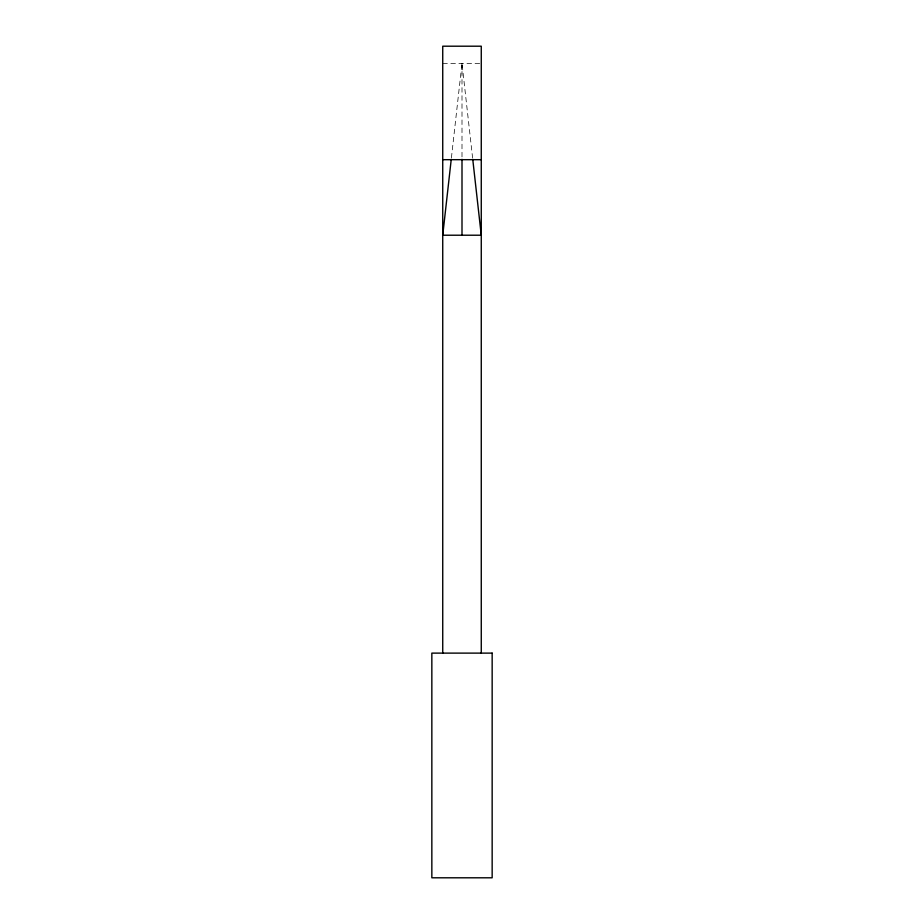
<?xml version="1.0" encoding="UTF-8"?>
<svg xmlns="http://www.w3.org/2000/svg" width="924" height="924" viewBox="0 0 924 924"><rect width="100%" height="100%" fill="white"/><g stroke="black" fill="none" stroke-linecap="round" stroke-linejoin="round"><path stroke-width="0.69" stroke-dasharray="4.62 3.46" d="M451.409 157.888L462 63.386L472.591 157.888M442.735 63.386L479.891 63.386M462 63.386L462 157.888"/><path stroke-width="1.39" d="M451.247 159.321L442.735 235.216L481.265 235.216L472.753 159.321M442.735 159.679L481.265 159.679M481.265 653.118L481.265 46.2L442.735 46.2L442.735 653.118M462 159.321L462 235.216M492.157 653.118L431.843 653.118L431.843 877.8L492.157 877.8L492.157 653.118"/></g></svg>
